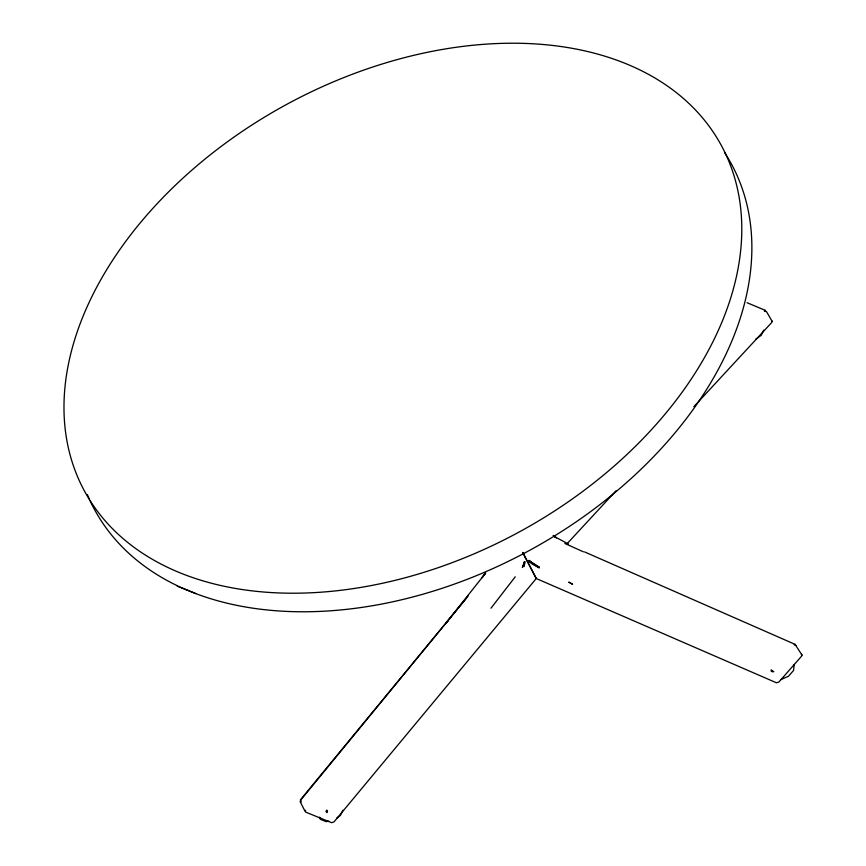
<?xml version="1.0" encoding="UTF-8"?>
<svg xmlns="http://www.w3.org/2000/svg" width="866" height="866" viewBox="0 0 866 866"><rect width="100%" height="100%" fill="white"/><g stroke="black" fill="none" stroke-linecap="round" stroke-linejoin="round"><path stroke-width="1.3" d="M533.315 564.621L533.499 563.874L529.158 560.399L528.541 560.746L532.005 563.788L539.193 567.966L539.366 567.187L529.656 561.027L529.873 562.077L539.172 567.511L533.499 563.874M794.219 664.417L793.527 670.49L788.45 676.281L780.937 679.572M532.254 563.939L532.525 563.246M468.073 596.079L300.394 799.87L300.762 802.306L300.913 799.805L448.155 620.446L446.131 622.925L485.685 573.043L482.124 577.546M584.582 551.923L795.02 644.347L802.013 655.064L801.602 656.136L778.859 682.072L776.445 682.787L536.26 578.52L334.016 821.899L331.635 822.7L305.622 812.081L305.449 810.24M766.378 311.414L772.201 321.427L771.768 322.455L693.872 406.652M342.947 810.186L340.425 815.393L336.636 818.121M763.758 330.098L761.225 335.294L755.553 339.385M482.048 577.633L485.101 573.335M490.979 608.203L515.238 576.81M446.131 622.925L466.568 597.941M195.792 593.611L177.303 586.065L195.792 593.611A362.291 243.357 -28.5 0 0 615.239 492.321A362.291 243.357 -28.5 0 0 724.604 152.578M567.089 543.707L616.105 490.708M765.208 310.331L764.353 310.894L765.284 311.598L765.208 310.331L747.077 302.721M795.02 644.347L794.187 644.705L796.244 645.538M328.679 821.163L326.125 821.65L320.312 819.279L319.63 817.158M564.816 543.447L583.446 551.837M556.632 537.721L568.432 544.021M553.255 535.415L555.701 537.201L554.088 536.076M770.989 669.992L772.548 671.594M771.628 320.701L772.201 321.427M801.418 654.295L802.013 655.064M300.101 801.526L305.048 811.323M177.519 585.827A362.291 243.357 -28.5 0 1 89.956 500.483M89.425 499.303A362.291 243.357 -28.5 0 1 87.358 494.573M524.926 561.861L523.768 566.591L524.742 563.679L524.103 561.98L524.926 561.861M568.93 582.19L572.523 584.247L568.93 582.19M524.233 562.738L522.425 567.338L524.233 562.738M771.703 670.349L771.238 671.464L773.803 671.724L771.703 670.349M326.623 810.305L325.952 811.485L327.132 812.568L326.796 811.41L327.597 810.977L326.623 810.305M556.373 537.786L553.45 535.718L556.373 537.786M525.067 556.925L522.685 552.378L536.26 578.52L525.067 556.925M329.372 591.51A362.291 243.357 -28.5 0 0 726.152 155.09A362.291 243.357 -28.5 0 0 153.13 208.046A362.291 243.357 -28.5 0 0 329.372 591.51"/></g></svg>
